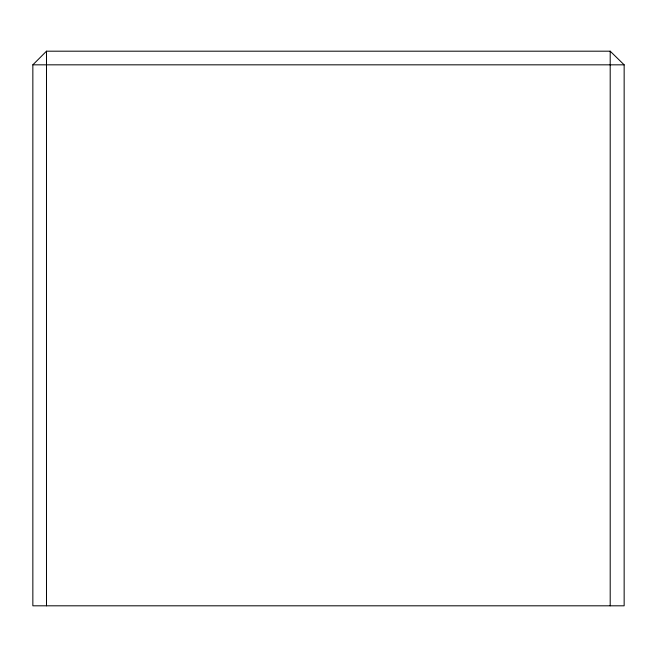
<?xml version="1.0" encoding="UTF-8"?>
<svg xmlns="http://www.w3.org/2000/svg" width="657" height="657" viewBox="0 0 657 657"><rect width="100%" height="100%" fill="white"/><g stroke="black" fill="none" stroke-linecap="round" stroke-linejoin="round"><path stroke-width="0.99" d="M32.85 64.829L46.491 51.189L610.197 51.189L624.15 64.829L624.15 605.811L32.85 605.811L32.85 64.829L624.15 64.829M610.197 51.189L610.197 605.811M46.491 51.189L46.491 605.811"/></g></svg>
